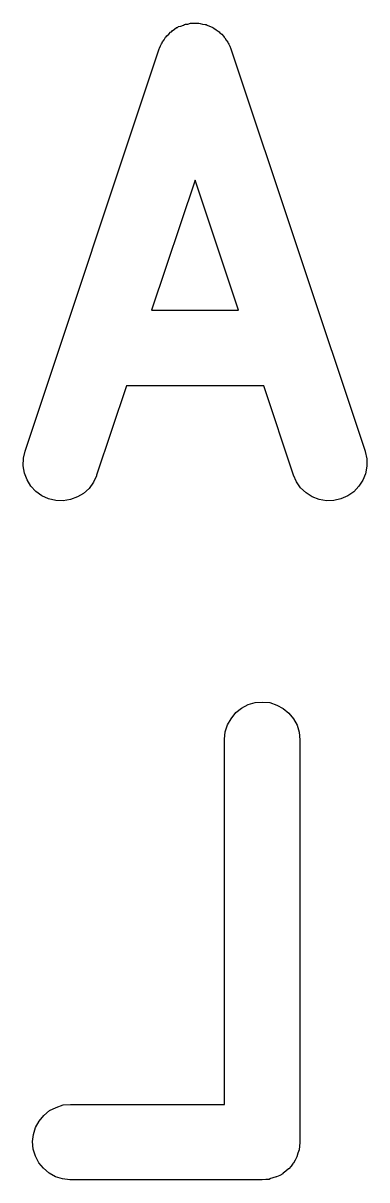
# Model space of a CAD drawing. Extents: x 40 to 70, y -130 to -60.
# Drawn here: x 60.368 to 61.051, y -108.412 to -106.112 of the extents above; entities that cross this region are included whole.
import ezdxf

# ---------------------------------------------------------------- set-up
doc = ezdxf.new("R2010")
doc.units = 0
doc.layers.add('BLACK', color=7, linetype='CONTINUOUS')

msp = doc.modelspace()

# ---------------------------------------------------------------- linework, layer by layer
at = {"layer": 'BLACK', "linetype": 'CONTINUOUS'}
for p, q in [((60.6686, -106.124), (60.6729, -106.121)), ((60.6729, -106.121), (60.6749, -106.121)), ((60.6749, -106.121), (60.6767, -106.119)), ((60.6767, -106.119), (60.6815, -106.118)), ((60.6815, -106.118), (60.6863, -106.116)), ((60.6863, -106.116), (60.6884, -106.115)), ((60.6884, -106.115), (60.6904, -106.114)), ((60.6904, -106.114), (60.6955, -106.114)), ((60.6955, -106.114), (60.7006, -106.112)), ((60.7006, -106.112), (60.7027, -106.112)), ((60.7027, -106.112), (60.7049, -106.112)), ((60.7049, -106.112), (60.71, -106.112)), ((60.71, -106.112), (60.7152, -106.112)), ((60.7152, -106.112), (60.7173, -106.112)), ((60.7173, -106.112), (60.7195, -106.113)), ((60.7195, -106.113), (60.7245, -106.114)), ((60.7245, -106.114), (60.7296, -106.115)), ((60.7296, -106.115), (60.7316, -106.115)), ((60.7316, -106.115), (60.7337, -106.116)), ((60.7337, -106.116), (60.7385, -106.118)), ((60.7385, -106.118), (60.7433, -106.12)), ((60.7433, -106.12), (60.7451, -106.121)), ((60.7451, -106.121), (60.7471, -106.122)), ((60.7471, -106.122), (60.7513, -106.125)), ((60.6449, -106.149), (60.6479, -106.145)), ((60.6479, -106.145), (60.6507, -106.14)), ((60.6507, -106.14), (60.6522, -106.139)), ((60.6522, -106.139), (60.6535, -106.137)), ((60.6535, -106.137), (60.6573, -106.134)), ((60.6573, -106.134), (60.6609, -106.13)), ((60.6609, -106.13), (60.6626, -106.129)), ((60.6626, -106.129), (60.6642, -106.127)), ((60.6642, -106.127), (60.6686, -106.124)), ((60.7513, -106.125), (60.7557, -106.128)), ((60.7557, -106.128), (60.7572, -106.129)), ((60.7572, -106.129), (60.759, -106.131)), ((60.759, -106.131), (60.7625, -106.134)), ((60.7625, -106.134), (60.7663, -106.138)), ((60.7663, -106.138), (60.7675, -106.14)), ((60.7675, -106.14), (60.769, -106.141)), ((60.769, -106.141), (60.7717, -106.146)), ((60.3717, -106.963), (60.6384, -106.163)), ((60.6384, -106.163), (60.6387, -106.162)), ((60.6387, -106.162), (60.6409, -106.157)), ((60.6409, -106.157), (60.6428, -106.153)), ((60.6428, -106.153), (60.644, -106.151)), ((60.644, -106.151), (60.6449, -106.149)), ((60.7717, -106.146), (60.7747, -106.15)), ((60.7747, -106.15), (60.7756, -106.152)), ((60.7756, -106.152), (60.7767, -106.154)), ((60.7767, -106.154), (60.7786, -106.158)), ((60.7786, -106.158), (60.7807, -106.163)), ((60.7807, -106.163), (61.0473, -106.963)), ((60.7095, -106.424), (60.6231, -106.683)), ((60.7959, -106.683), (60.7095, -106.424)), ((60.6231, -106.683), (60.7959, -106.683)), ((60.5731, -106.833), (60.514, -107.011)), ((60.8459, -106.833), (60.5731, -106.833)), ((60.905, -107.011), (60.8459, -106.833)), ((60.3685, -106.977), (60.3717, -106.963)), ((61.0473, -106.963), (61.0477, -106.964)), ((61.0477, -106.964), (61.0507, -106.978)), ((60.368, -106.992), (60.3685, -106.977)), ((60.3705, -107.007), (60.368, -106.992)), ((61.0509, -106.993), (61.0483, -107.008)), ((61.0507, -106.978), (61.0509, -106.993)), ((60.3757, -107.02), (60.3705, -107.007)), ((60.5137, -107.012), (60.5075, -107.025)), ((60.514, -107.011), (60.5137, -107.012)), ((60.911, -107.024), (60.905, -107.011)), ((61.0483, -107.008), (61.0429, -107.021)), ((60.3834, -107.033), (60.3757, -107.02)), ((60.3934, -107.043), (60.3834, -107.033)), ((60.4989, -107.037), (60.4882, -107.047)), ((60.5075, -107.025), (60.4989, -107.037)), ((60.9194, -107.036), (60.911, -107.024)), ((60.9301, -107.046), (60.9194, -107.036)), ((61.035, -107.033), (61.0248, -107.044)), ((61.0429, -107.021), (61.035, -107.033)), ((60.4053, -107.052), (60.3934, -107.043)), ((60.4186, -107.058), (60.4053, -107.052)), ((60.4329, -107.061), (60.4186, -107.058)), ((60.4475, -107.062), (60.4329, -107.061)), ((60.462, -107.059), (60.4475, -107.062)), ((60.4757, -107.054), (60.462, -107.059)), ((60.4882, -107.047), (60.4757, -107.054)), ((60.9424, -107.054), (60.9301, -107.046)), ((60.9561, -107.059), (60.9424, -107.054)), ((60.9705, -107.062), (60.9561, -107.059)), ((60.9851, -107.061), (60.9705, -107.062)), ((60.9994, -107.058), (60.9851, -107.061)), ((61.0128, -107.052), (60.9994, -107.058)), ((61.0248, -107.044), (61.0128, -107.052)), ((60.7904, -107.483), (60.8018, -107.474)), ((60.8018, -107.474), (60.8148, -107.467)), ((60.8148, -107.467), (60.8288, -107.463)), ((60.8288, -107.463), (60.8434, -107.462)), ((60.8434, -107.462), (60.8579, -107.463)), ((60.8579, -107.463), (60.8719, -107.468)), ((60.8719, -107.468), (60.8848, -107.475)), ((60.8848, -107.475), (60.8961, -107.484)), ((60.7739, -107.507), (60.781, -107.495)), ((60.781, -107.495), (60.7904, -107.483)), ((60.8961, -107.484), (60.9053, -107.495)), ((60.9053, -107.495), (60.9122, -107.508)), ((60.7679, -107.536), (60.7695, -107.521)), ((60.7695, -107.521), (60.7739, -107.507)), ((60.9122, -107.508), (60.9164, -107.522)), ((60.9164, -107.522), (60.9179, -107.537)), ((60.7679, -107.537), (60.7679, -107.536)), ((60.7679, -108.262), (60.7679, -107.537)), ((60.9179, -107.537), (60.9179, -108.337)), ((60.3997, -108.295), (60.4091, -108.284)), ((60.4091, -108.284), (60.4204, -108.274)), ((60.4204, -108.274), (60.4333, -108.268)), ((60.4333, -108.268), (60.4473, -108.263)), ((60.4473, -108.263), (60.4619, -108.262)), ((60.4619, -108.262), (60.7679, -108.262)), ((60.3928, -108.308), (60.3997, -108.295)), ((60.3869, -108.336), (60.3884, -108.322)), ((60.3884, -108.322), (60.3928, -108.308)), ((60.3882, -108.351), (60.3869, -108.336)), ((60.3924, -108.365), (60.3882, -108.351)), ((60.9162, -108.352), (60.9141, -108.359)), ((60.9163, -108.352), (60.9162, -108.352)), ((60.9162, -108.352), (60.9162, -108.352)), ((60.9171, -108.345), (60.9163, -108.352)), ((60.9178, -108.338), (60.9171, -108.345)), ((60.9179, -108.337), (60.9178, -108.338)), ((60.9179, -108.337), (60.9179, -108.337)), ((60.9179, -108.337), (60.9179, -108.337)), ((60.9179, -108.337), (60.9179, -108.337)), ((60.3991, -108.378), (60.3924, -108.365)), ((60.9084, -108.373), (60.905, -108.379)), ((60.9118, -108.366), (60.9084, -108.373)), ((60.9119, -108.366), (60.9118, -108.366)), ((60.912, -108.366), (60.9119, -108.366)), ((60.9141, -108.359), (60.912, -108.366)), ((60.4083, -108.389), (60.3991, -108.378)), ((60.4195, -108.399), (60.4083, -108.389)), ((60.4324, -108.406), (60.4195, -108.399)), ((60.8841, -108.399), (60.8839, -108.4)), ((60.8844, -108.399), (60.8841, -108.399)), ((60.8899, -108.395), (60.8844, -108.399)), ((60.8953, -108.39), (60.8899, -108.395)), ((60.8955, -108.39), (60.8953, -108.39)), ((60.8957, -108.39), (60.8955, -108.39)), ((60.9002, -108.385), (60.8957, -108.39)), ((60.9047, -108.379), (60.9002, -108.385)), ((60.9049, -108.379), (60.9047, -108.379)), ((60.905, -108.379), (60.9049, -108.379)), ((60.4463, -108.41), (60.4324, -108.406)), ((60.4609, -108.412), (60.4463, -108.41)), ((60.4619, -108.412), (60.4609, -108.412)), ((60.8429, -108.412), (60.4619, -108.412)), ((60.8499, -108.411), (60.8429, -108.412)), ((60.8569, -108.411), (60.8499, -108.411)), ((60.8572, -108.411), (60.8569, -108.411)), ((60.8574, -108.41), (60.8572, -108.411)), ((60.8642, -108.408), (60.8574, -108.41)), ((60.871, -108.406), (60.8642, -108.408)), ((60.8712, -108.406), (60.871, -108.406)), ((60.8714, -108.406), (60.8712, -108.406)), ((60.8777, -108.403), (60.8714, -108.406)), ((60.8839, -108.4), (60.8777, -108.403))]:
    msp.add_line(p, q, dxfattribs=at)

doc.saveas('drawing.dxf')
